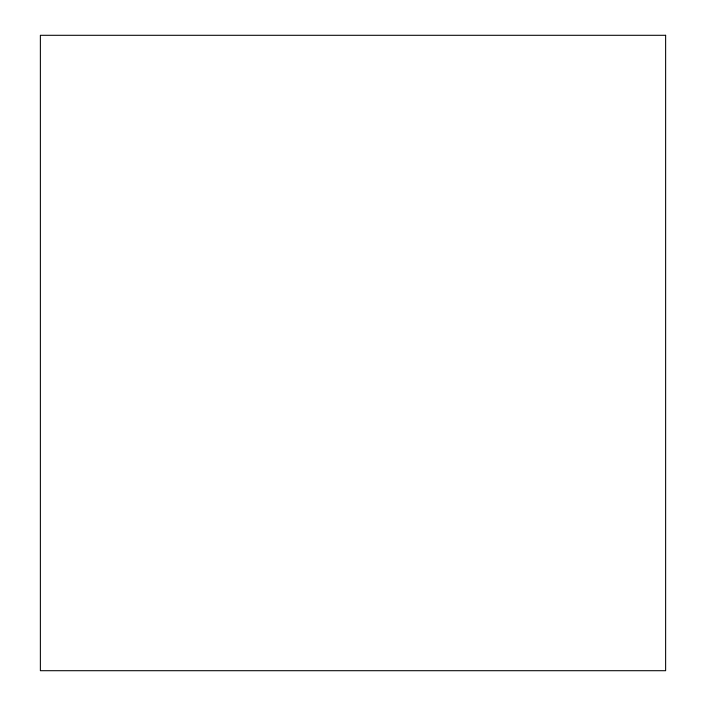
<?xml version="1.0" encoding="UTF-8"?>
<svg xmlns="http://www.w3.org/2000/svg" width="706" height="706" viewBox="0 0 706 706"><rect width="100%" height="100%" fill="white"/><g stroke="black" fill="none" stroke-linecap="round" stroke-linejoin="round"><path stroke-width="1.06" d="M665.626 35.3L40.374 35.3L40.374 670.7L665.626 670.7L665.626 35.3"/></g></svg>
